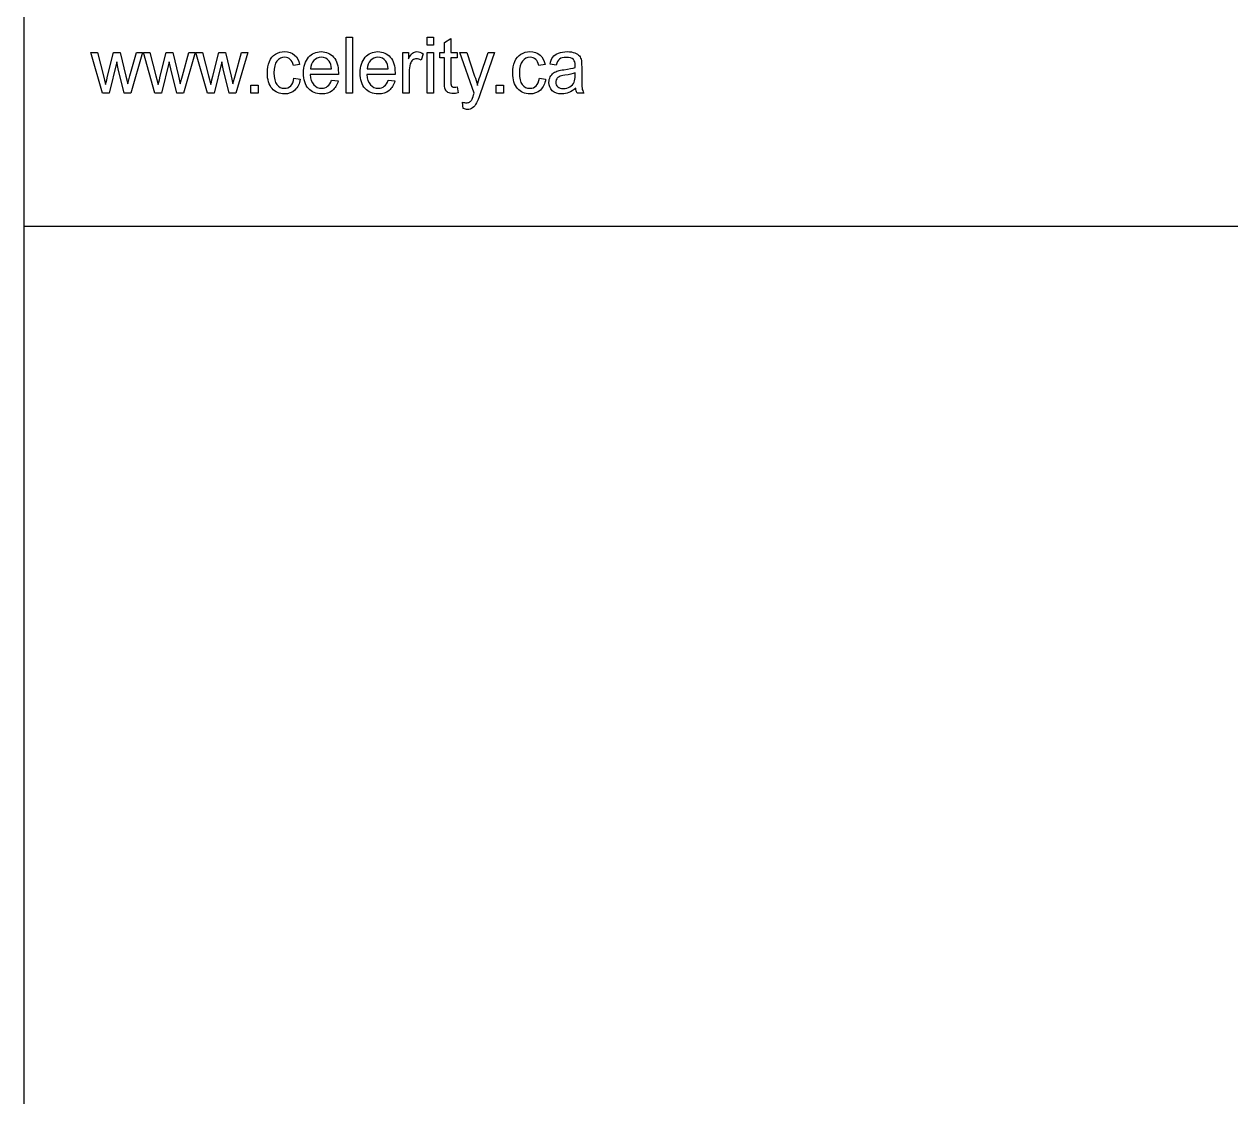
# Model space of a CAD drawing. Header units: millimetres. Extents: x 6 to 426, y 5 to 274.
# Drawn here: x 352.3 to 388.51, y 207.77 to 239.96 of the extents above; entities that cross this region are included whole.
import ezdxf

# ---------------------------------------------------------------- set-up
doc = ezdxf.new("R2010")
doc.units = ezdxf.units.MM
doc.layers.get('0').update_dxf_attribs({"linetype": 'CONTINUOUS'})

msp = doc.modelspace()

# ---------------------------------------------------------------- linework, layer by layer
at = {"color": 7}
for points in [[(352.29999, 8.499976), (352.29999, 270.899996)], [(364.912805, 238.24793), (364.912805, 238.946161), (364.771995, 238.946161), (364.771995, 239.106146), (364.912805, 239.106146), (364.912805, 239.406694), (365.103732, 239.530114), (365.103732, 239.106146), (365.296811, 239.106146), (365.296811, 238.946161), (365.103732, 238.946161), (365.103732, 238.236502)], [(354.647227, 237.892523), (354.300559, 239.106138), (354.498963, 239.106138), (354.679218, 238.405624), (354.746417, 238.145073)], [(354.805074, 238.395339), (354.985353, 239.106138), (355.182691, 239.106138), (355.352275, 238.402197), (355.408826, 238.170215), (355.473872, 238.404481), (355.668016, 239.106138), (355.854683, 239.106138), (355.500539, 237.892523), (355.301094, 237.892523), (355.120816, 238.61932), (355.077089, 238.826162), (354.84776, 237.892523), (354.647227, 237.892523)], [(356.224823, 237.892523), (355.878156, 239.106138), (356.076559, 239.106138), (356.256814, 238.405624), (356.324013, 238.145073)], [(356.382694, 238.395339), (356.562949, 239.106138), (356.760287, 239.106138), (356.929871, 238.402197), (356.986422, 238.170215), (357.051491, 238.404481), (357.245612, 239.106138), (357.432279, 239.106138), (357.078158, 237.892523), (356.87869, 237.892523), (356.698412, 238.61932), (356.654685, 238.826162), (356.425356, 237.892523), (356.224823, 237.892523)], [(357.802419, 237.892523), (357.455752, 239.106138), (357.654155, 239.106138), (357.83441, 238.405624), (357.901609, 238.145073)], [(357.96029, 238.395339), (358.140545, 239.106138), (358.337883, 239.106138), (358.50749, 238.402197), (358.564018, 238.170215), (358.629088, 238.404481), (358.823208, 239.106138), (359.009875, 239.106138), (358.655754, 237.892523), (358.456286, 237.892523), (358.276008, 238.61932), (358.232281, 238.826162), (358.002952, 237.892523), (357.802419, 237.892523)], [(363.662664, 237.892523), (363.662664, 239.106138), (363.835465, 239.106138), (363.835465, 238.922154)], [(364.278128, 239.067285), (364.211994, 238.876444)], [(365.805701, 237.890254), (365.375839, 239.106156), (365.582761, 239.106156), (365.818502, 238.403355)], [(365.979567, 238.398784), (366.221697, 239.106156), (366.413688, 239.106156), (365.982761, 237.871969)], [(360.567217, 238.749596), (360.38055, 238.718742)], [(367.93147, 238.749596), (367.744802, 238.718742)], [(368.26853, 238.732454), (368.080799, 238.75988)], [(368.837073, 238.662747), (368.837073, 238.716456)], [(369.030245, 238.675316), (369.030245, 238.401053)], [(360.396545, 238.337058), (360.585342, 238.310775)], [(361.729882, 238.501616), (361.729882, 238.446764), (360.885065, 238.446764)], [(360.894671, 238.615893), (361.527219, 238.615893)], [(361.525066, 238.283349), (361.72347, 238.257064)], [(361.526131, 238.283349), (361.525066, 238.283349)], [(363.43014, 238.501616), (363.43014, 238.446764), (362.585346, 238.446764)], [(362.59493, 238.615893), (363.227478, 238.615893)], [(363.225348, 238.283349), (363.423751, 238.257064)], [(363.226413, 238.283349), (363.225348, 238.283349)], [(363.854678, 238.527899), (363.854678, 237.892523), (363.662664, 237.892523)], [(367.760798, 238.337058), (367.949595, 238.310775)], [(368.837097, 238.426193), (368.837097, 238.501616)], [(365.296927, 238.076527), (365.296811, 238.076507)], [(365.296811, 238.076507), (365.324542, 237.894807)], [(368.852189, 238.042224), (368.853069, 238.042224)], [(365.476001, 237.425131), (365.454705, 237.618258)], [(369.091125, 237.892523), (368.890592, 237.892523)], [(352.3, 233.89999), (426.11324, 233.89999)]]:
    msp.add_lwpolyline(points, dxfattribs=at)
for points in [[(361.960276, 237.892523), (361.960276, 239.567817), (362.152267, 239.567817), (362.152267, 237.892523)], [(364.393337, 239.331265), (364.393337, 239.567817), (364.585328, 239.567817), (364.585328, 239.331265)], [(364.393337, 237.892523), (364.393337, 239.106138), (364.585328, 239.106138), (364.585328, 237.892523)], [(360.396545, 238.337058)], [(360.894671, 238.615893)], [(362.59493, 238.615893)], [(367.760798, 238.337058)], [(359.104806, 237.892523), (359.104806, 238.126788), (359.323487, 238.126788), (359.323487, 237.892523)], [(366.469059, 237.892523), (366.469059, 238.126788), (366.68774, 238.126788), (366.68774, 237.892523)], [(365.476094, 237.425148)]]:
    msp.add_lwpolyline(points, close=True, dxfattribs=at)
for points in [[(359.659483, 238.838733), (359.700008, 238.937011), (359.761521, 239.010529), (359.844021, 239.059287)], [(359.844021, 239.059287), (359.927216, 239.108807), (360.017524, 239.133567), (360.114947, 239.133567)], [(360.114947, 239.133567), (360.237972, 239.133567), (360.33859, 239.100045), (360.4168, 239.033002)], [(360.4168, 239.033002), (360.495025, 238.966722), (360.545164, 238.872253), (360.567217, 238.749596)], [(360.832819, 238.964435), (360.930952, 239.07719), (361.058237, 239.133567), (361.214672, 239.133567)], [(361.214672, 239.133567), (361.366138, 239.133567), (361.489873, 239.078333), (361.585877, 238.967865)], [(362.533078, 238.964435), (362.631211, 239.07719), (362.758495, 239.133567), (362.914931, 239.133567)], [(362.914931, 239.133567), (363.066397, 239.133567), (363.190132, 239.078333), (363.286135, 238.967865)], [(363.835465, 238.922154), (363.879555, 239.008243), (363.920087, 239.065), (363.957063, 239.092427)], [(363.957063, 239.092427), (363.994763, 239.119854), (364.036013, 239.133567), (364.080813, 239.133567)], [(364.080813, 239.133567), (364.14552, 239.133567), (364.211291, 239.111473), (364.278128, 239.067285)], [(367.023736, 238.838733), (367.064261, 238.937011), (367.125773, 239.010529), (367.208273, 239.059287)], [(367.208273, 239.059287), (367.291468, 239.108807), (367.381777, 239.133567), (367.4792, 239.133567)], [(367.4792, 239.133567), (367.602225, 239.133567), (367.70285, 239.100045), (367.781076, 239.033002)], [(367.781076, 239.033002), (367.859286, 238.966722), (367.909417, 238.872253), (367.93147, 238.749596)], [(368.165058, 238.967865), (368.204178, 239.021195), (368.260714, 239.061953), (368.334665, 239.09014)], [(368.334665, 239.09014), (368.408616, 239.119091), (368.494303, 239.133567), (368.591726, 239.133567)], [(368.591726, 239.133567), (368.688439, 239.133567), (368.767019, 239.121377), (368.827467, 239.096997)], [(368.827467, 239.096997), (368.887915, 239.072618), (368.932359, 239.041763), (368.960801, 239.004432)], [(368.960801, 239.004432), (368.989242, 238.967864), (369.009149, 238.921392), (369.020523, 238.865016)], [(359.598673, 238.494759), (359.598673, 238.625797), (359.618943, 238.740455), (359.659483, 238.838733)], [(359.886683, 238.852445), (359.826235, 238.778547), (359.796012, 238.661223), (359.796012, 238.500473)], [(360.122401, 238.964435), (360.025703, 238.964435), (359.947131, 238.927105), (359.886683, 238.852445)], [(360.285619, 238.902726), (360.24082, 238.943866), (360.186414, 238.964435), (360.122401, 238.964435)], [(360.38055, 238.718742), (360.362772, 238.800259), (360.331128, 238.861587), (360.285619, 238.902726)], [(360.68562, 238.489045), (360.68562, 238.693219), (360.734686, 238.851683), (360.832819, 238.964435)], [(360.993885, 238.869587), (360.934147, 238.806354), (360.901076, 238.721789), (360.894671, 238.615893)], [(361.216802, 238.964435), (361.128623, 238.964435), (361.054317, 238.932819), (360.993885, 238.869587)], [(361.454673, 238.845588), (361.393515, 238.92482), (361.314225, 238.964435), (361.216802, 238.964435)], [(361.527219, 238.615893), (361.518731, 238.71798), (361.494549, 238.794545), (361.454673, 238.845588)], [(361.585877, 238.967865), (361.68188, 238.857398), (361.729882, 238.701981), (361.729882, 238.501616)], [(362.385878, 238.489045), (362.385878, 238.693219), (362.434945, 238.851683), (362.533078, 238.964435)], [(362.694143, 238.869587), (362.634405, 238.806354), (362.601334, 238.721789), (362.59493, 238.615893)], [(362.917083, 238.964435), (362.828904, 238.964435), (362.754591, 238.932819), (362.694143, 238.869587)], [(363.154931, 238.845588), (363.093789, 238.92482), (363.014506, 238.964435), (362.917083, 238.964435)], [(363.227478, 238.615893), (363.21899, 238.71798), (363.194808, 238.794545), (363.154931, 238.845588)], [(363.286135, 238.967865), (363.382138, 238.857398), (363.43014, 238.701981), (363.43014, 238.501616)], [(363.886669, 238.767881), (363.865342, 238.694743), (363.854678, 238.614749), (363.854678, 238.527899)], [(363.958127, 238.879871), (363.924717, 238.853206), (363.900897, 238.815876), (363.886669, 238.767881)], [(364.071206, 238.921011), (364.029246, 238.921011), (363.991553, 238.907298), (363.958127, 238.879871)], [(364.211994, 238.876444), (364.165065, 238.906155), (364.118135, 238.921011), (364.071206, 238.921011)], [(366.962926, 238.494759), (366.962926, 238.625797), (366.983196, 238.740455), (367.023736, 238.838733)], [(367.250936, 238.852445), (367.190488, 238.778547), (367.160264, 238.661223), (367.160264, 238.500473)], [(367.486677, 238.964435), (367.389964, 238.964435), (367.311383, 238.927105), (367.250936, 238.852445)], [(367.649872, 238.902726), (367.605072, 238.943866), (367.550674, 238.964435), (367.486677, 238.964435)], [(367.744802, 238.718742), (367.727025, 238.800259), (367.695381, 238.861587), (367.649872, 238.902726)], [(368.080799, 238.75988), (368.097867, 238.84597), (368.125953, 238.915298), (368.165058, 238.967865)], [(368.363461, 238.91187), (368.320807, 238.878349), (368.289163, 238.818544), (368.26853, 238.732454)], [(368.563994, 238.963295), (368.473685, 238.963295), (368.406841, 238.946153), (368.363461, 238.91187)], [(368.494665, 238.591894), (368.649681, 238.611703), (368.763817, 238.63532), (368.837073, 238.662747)], [(368.782675, 238.893585), (368.733601, 238.940058), (368.660707, 238.963295), (368.563994, 238.963295)], [(368.837073, 238.716456), (368.837073, 238.800259), (368.818941, 238.859302), (368.782675, 238.893585)], [(369.020523, 238.865016), (369.027004, 238.829971), (369.030245, 238.766737), (369.030245, 238.675316)], [(354.746417, 238.145073), (354.749195, 238.158019), (354.768747, 238.241441), (354.805074, 238.395339)], [(356.324013, 238.145073), (356.326791, 238.158019), (356.346351, 238.241441), (356.382694, 238.395339)], [(357.901609, 238.145073), (357.904387, 238.158019), (357.923947, 238.241441), (357.96029, 238.395339)], [(359.739484, 238.027369), (359.64561, 238.136312), (359.598673, 238.292109), (359.598673, 238.494759)], [(359.796012, 238.500473), (359.796012, 238.337438), (359.825171, 238.218971), (359.883489, 238.145073)], [(360.30055, 238.108504), (360.351028, 238.158024), (360.383027, 238.234208), (360.396545, 238.337058)], [(360.585342, 238.310775), (360.564725, 238.171358), (360.511746, 238.062033), (360.426406, 237.982801)], [(360.830667, 238.028512), (360.733969, 238.138218), (360.68562, 238.291729), (360.68562, 238.489045)], [(360.885065, 238.446764), (360.892164, 238.313441), (360.927364, 238.211354), (360.990667, 238.140503)], [(361.407751, 238.093649), (361.45752, 238.133265), (361.49698, 238.196499), (361.526131, 238.283349)], [(362.530948, 238.028512), (362.434235, 238.138218), (362.385878, 238.291729), (362.385878, 238.489045)], [(362.585346, 238.446764), (362.592445, 238.313441), (362.627646, 238.211354), (362.690949, 238.140503)], [(363.10801, 238.093649), (363.157778, 238.133265), (363.197246, 238.196499), (363.226413, 238.283349)], [(365.818502, 238.403355), (365.849073, 238.31422), (365.87645, 238.220513), (365.900632, 238.122235)], [(365.900632, 238.122235), (365.922669, 238.216704), (365.948981, 238.308887), (365.979567, 238.398784)], [(367.103736, 238.027369), (367.009863, 238.136312), (366.962926, 238.292109), (366.962926, 238.494759)], [(367.160264, 238.500473), (367.160264, 238.337438), (367.189423, 238.218971), (367.247741, 238.145073)], [(367.664802, 238.108504), (367.715296, 238.158024), (367.747295, 238.234208), (367.760798, 238.337058)], [(367.949595, 238.310775), (367.928977, 238.171358), (367.875999, 238.062033), (367.790659, 237.982801)], [(368.048808, 238.212496), (368.048808, 238.27192), (368.061246, 238.32601), (368.086123, 238.374768)], [(368.086123, 238.374768), (368.111725, 238.424288), (368.144796, 238.463904), (368.185336, 238.493616)], [(368.185336, 238.493616), (368.226586, 238.523329), (368.272805, 238.545804), (368.323994, 238.561041)], [(368.28029, 238.315346), (368.262512, 238.286396), (368.253623, 238.254018), (368.253623, 238.21821)], [(368.356031, 238.382768), (368.323315, 238.367525), (368.298068, 238.345051), (368.28029, 238.315346)], [(368.323994, 238.561041), (368.361679, 238.571705), (368.418569, 238.581989), (368.494665, 238.591894)], [(368.523485, 238.423909), (368.444549, 238.411724), (368.388731, 238.39801), (368.356031, 238.382768)], [(368.837097, 238.501616), (368.767405, 238.471142), (368.662868, 238.44524), (368.523485, 238.423909)], [(368.806147, 238.220497), (368.82678, 238.266968), (368.837097, 238.335533), (368.837097, 238.426193)], [(369.030245, 238.401053), (369.030245, 238.209829), (369.03418, 238.088696), (369.042051, 238.037653)], [(360.113883, 237.865095), (359.958851, 237.865095), (359.834052, 237.919186), (359.739484, 238.027369)], [(359.883489, 238.145073), (359.941791, 238.071175), (360.017879, 238.034226), (360.111753, 238.034226)], [(360.111753, 238.034226), (360.187124, 238.034226), (360.250056, 238.058985), (360.30055, 238.108504)], [(360.426406, 237.982801), (360.341792, 237.90433), (360.237617, 237.865095), (360.113883, 237.865095)], [(361.225343, 237.865095), (361.059649, 237.865095), (360.92809, 237.919567), (360.830667, 238.028512)], [(360.990667, 238.140503), (361.053954, 238.069652), (361.13289, 238.034226), (361.227473, 238.034226)], [(361.549603, 237.967944), (361.464989, 237.899378), (361.356902, 237.865095), (361.225343, 237.865095)], [(361.227473, 238.034226), (361.297874, 238.034226), (361.357967, 238.054034), (361.407751, 238.093649)], [(361.72347, 238.257064), (361.692189, 238.132883), (361.634233, 238.03651), (361.549603, 237.967944)], [(362.925602, 237.865095), (362.759922, 237.865095), (362.628371, 237.919567), (362.530948, 238.028512)], [(362.690949, 238.140503), (362.754236, 238.069652), (362.833163, 238.034226), (362.927731, 238.034226)], [(363.249862, 237.967944), (363.165247, 237.899378), (363.057161, 237.865095), (362.925602, 237.865095)], [(362.927731, 238.034226), (362.998133, 238.034226), (363.058226, 238.054034), (363.10801, 238.093649)], [(363.423751, 238.257064), (363.392455, 238.132883), (363.334492, 238.03651), (363.249862, 237.967944)], [(364.936278, 238.004521), (364.920629, 238.043374), (364.912805, 238.12451), (364.912805, 238.24793)], [(365.017343, 237.911956), (364.978932, 237.935574), (364.95191, 237.966429), (364.936278, 238.004521)], [(365.179473, 237.87653), (365.109781, 237.87653), (365.055738, 237.888338), (365.017343, 237.911956)], [(365.103732, 238.236502), (365.103732, 238.177839), (365.106972, 238.140128), (365.113454, 238.123369)], [(365.113454, 238.123369), (365.120553, 238.106607), (365.131571, 238.093275), (365.14651, 238.083372)], [(365.14651, 238.083372), (365.162158, 238.073468), (365.184203, 238.068517), (365.212644, 238.068517)], [(365.212644, 238.068517), (365.233987, 238.068517), (365.262081, 238.071187), (365.296927, 238.076527)], [(367.478135, 237.865095), (367.323119, 237.865095), (367.19832, 237.919186), (367.103736, 238.027369)], [(367.247741, 238.145073), (367.306044, 238.071175), (367.382132, 238.034226), (367.476006, 238.034226)], [(367.476006, 238.034226), (367.551376, 238.034226), (367.614308, 238.058985), (367.664802, 238.108504)], [(367.790659, 237.982801), (367.706045, 237.90433), (367.60187, 237.865095), (367.478135, 237.865095)], [(368.149063, 237.96223), (368.082226, 238.027749), (368.048808, 238.111171), (368.048808, 238.212496)], [(368.436008, 237.865095), (368.311563, 237.865095), (368.215915, 237.897473), (368.149063, 237.96223)], [(368.253623, 238.21821), (368.253623, 238.163358), (368.272821, 238.117647), (368.311216, 238.081078)], [(368.311216, 238.081078), (368.350336, 238.04451), (368.407227, 238.026226), (368.481887, 238.026226)], [(368.647189, 237.905092), (368.581772, 237.878427), (368.511378, 237.865095), (368.436008, 237.865095)], [(368.481887, 238.026226), (368.555838, 238.026226), (368.621618, 238.043367), (368.679226, 238.07765)], [(368.853069, 238.042224), (368.781958, 237.977467), (368.713331, 237.931756), (368.647189, 237.905092)], [(368.679226, 238.07765), (368.736819, 238.112696), (368.779126, 238.160311), (368.806147, 238.220497)], [(368.890592, 237.892523), (368.870669, 237.935185), (368.857868, 237.985085), (368.852189, 238.042224)], [(369.042051, 238.037653), (369.050538, 237.987371), (369.066896, 237.938994), (369.091125, 237.892523)], [(365.324542, 237.894807), (365.270499, 237.882622), (365.222142, 237.87653), (365.179473, 237.87653)], [(365.454705, 237.618258), (365.496665, 237.606073), (365.533293, 237.599981), (365.564589, 237.599981)], [(365.564589, 237.599981), (365.607259, 237.599981), (365.641387, 237.607603), (365.666974, 237.622846)], [(365.666974, 237.622846), (365.692576, 237.63809), (365.713556, 237.659422), (365.729914, 237.686842)], [(365.729914, 237.686842), (365.741951, 237.707411), (365.761503, 237.758454), (365.788571, 237.839972)], [(365.87503, 237.596563), (365.840894, 237.528759), (365.801781, 237.479239), (365.757692, 237.448003)], [(365.788571, 237.839972), (365.792121, 237.851397), (365.797831, 237.868157), (365.805701, 237.890254)], [(365.982761, 237.871969), (365.936542, 237.738646), (365.900632, 237.646844), (365.87503, 237.596563)], [(365.599821, 237.400006), (365.562845, 237.400006), (365.521603, 237.408387), (365.476094, 237.425148)], [(365.757692, 237.448003), (365.713602, 237.416005), (365.660978, 237.400006), (365.599821, 237.400006)]]:
    msp.add_open_spline(points, degree=3, dxfattribs=at)

doc.saveas('drawing.dxf')
